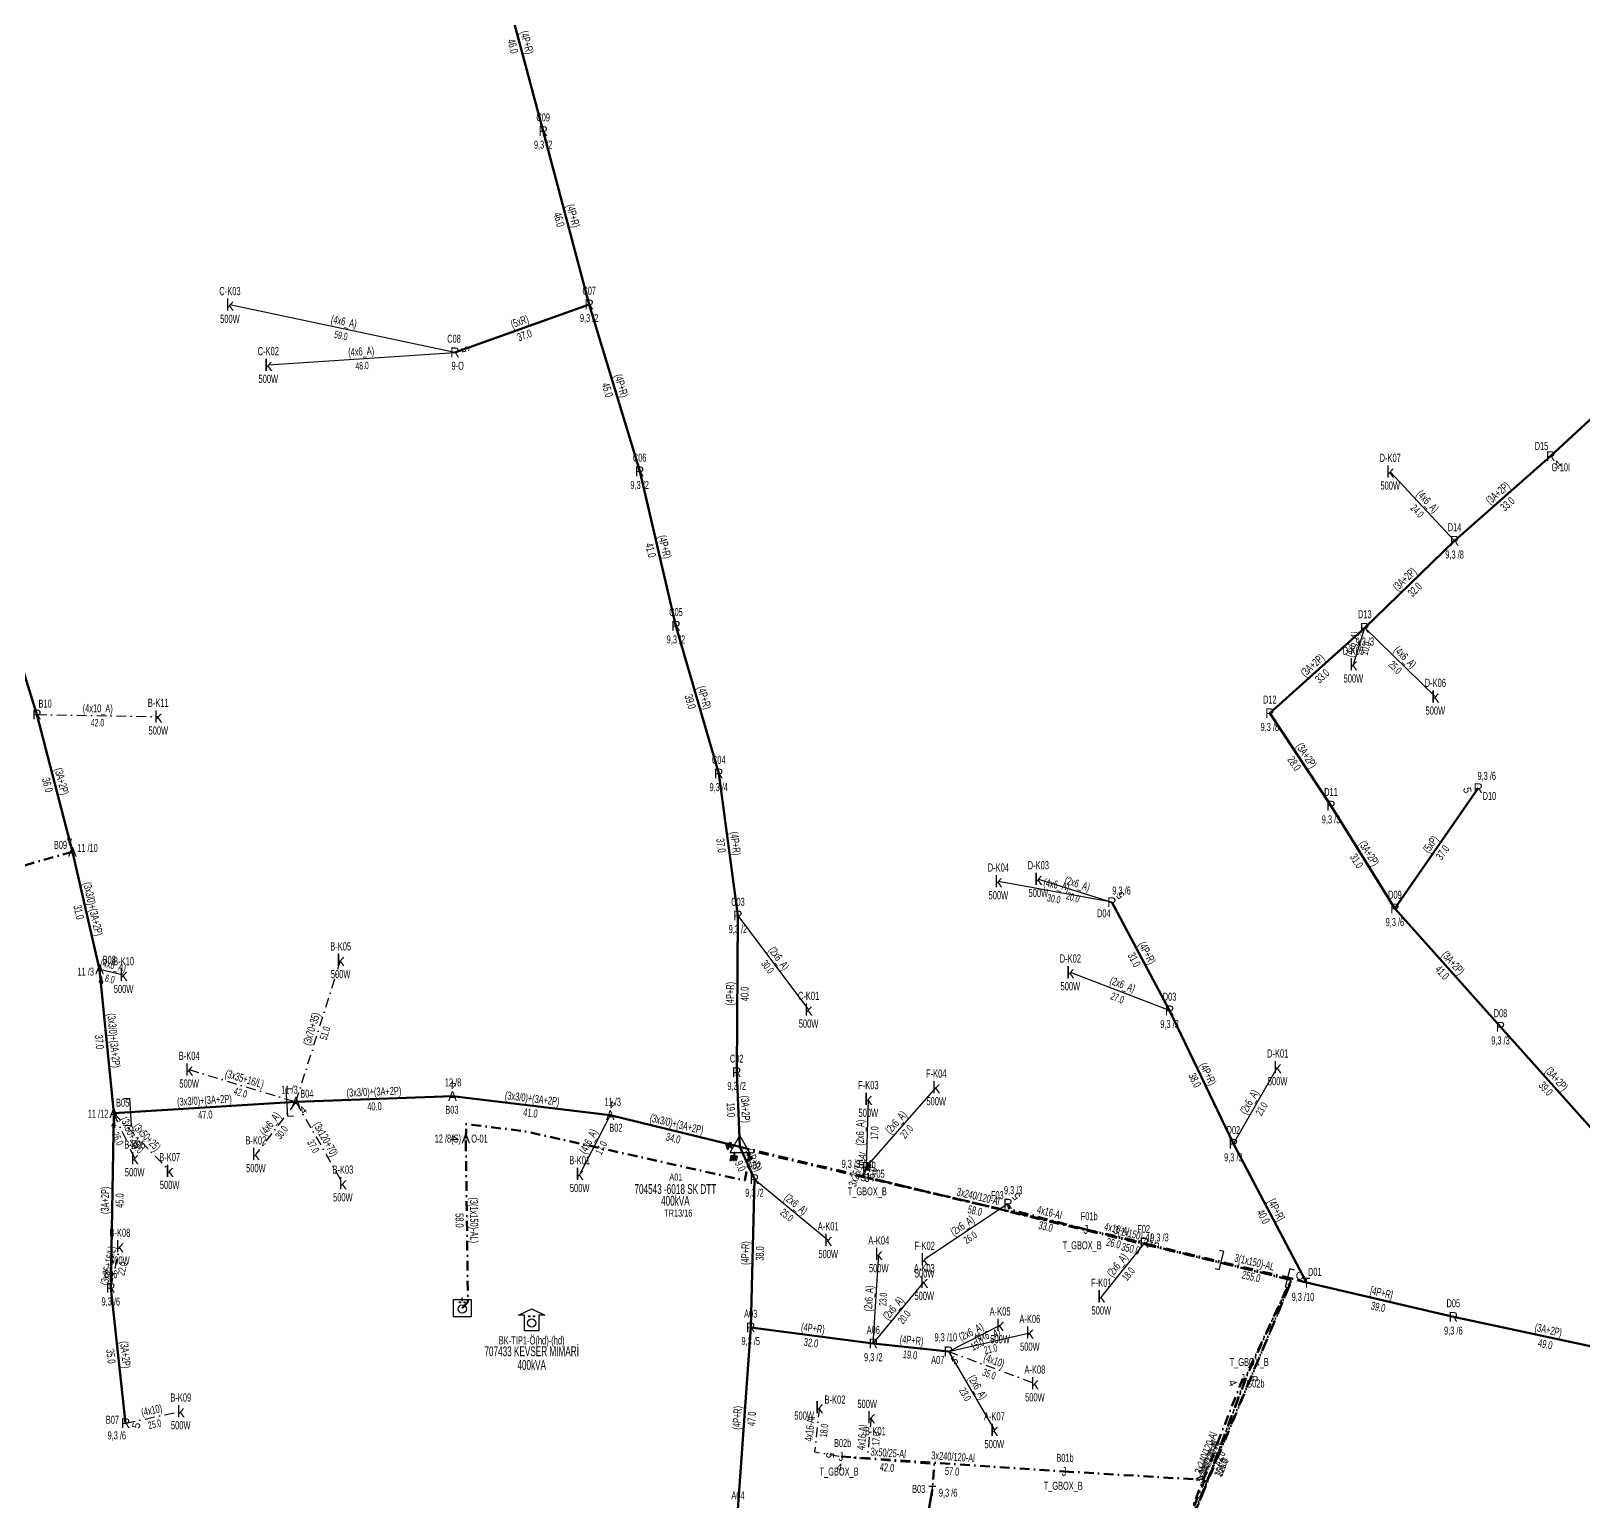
# Model space of a CAD drawing. Header units: millimetres. Extents: x 563565 to 566167, y 4094172 to 4096697.
# Drawn here: x 563800.1 to 564197.9, y 4096019 to 4096395.7 of the extents above; entities that cross this region are included whole.
import ezdxf
from ezdxf.enums import TextEntityAlignment as Align

# ---------------------------------------------------------------- set-up
doc = ezdxf.new("R2010")
doc.units = ezdxf.units.MM
doc.linetypes.add('DASHDOT', pattern=[5, 2.5, -1.25, 0, -1.25])
for name, color, linetype, lineweight in [('DIREK_AG_MEVCUT', 120, 'Continuous', 25), ('DIREK_BOX_YENI', 5, 'Continuous', 25), ('DIREK_ENH_MEVCUT', 6, 'Continuous', 25), ('DIREK_OG_MEVCUT', 16, 'Continuous', 25), ('HAT_ABONE_HAVAI_MEVCUT', 56, 'Continuous', 30), ('HAT_ABONE_YERALTI_MEVCUT', 56, 'DASHDOT', 30), ('HAT_ABONE_YERALTI_YENI', 30, 'DASHDOT', 30), ('HAT_AG_HAVAI_BYSK', 3, 'Continuous', 50), ('HAT_AG_HAVAI_MEVCUT', 126, 'Continuous', 50), ('HAT_AG_YERALTI_YENI', 3, 'DASHDOT', 50), ('HAT_BOX_YERALTI_YENI', 5, 'DASHDOT', 50), ('HAT_OG_HAVAI_MEVCUT', 48, 'Continuous', 70), ('HAT_OG_YERALTI_MEVCUT', 48, 'DASHDOT', 70), ('HAT_OG_YERALTI_YENI', 1, 'DASHDOT', 70), ('KOFRE_ABONE_MEVCUT', 6, 'Continuous', 25), ('TRAFO_MEVCUT', 5, 'Continuous', 30), ('TRAFO_TADILAT_BYSK', 5, 'Continuous', 30)]:
    doc.layers.add(name, color=color, linetype=linetype, lineweight=lineweight)
for name, color, linetype in [('DIREK_AG_TADILAT_BYSK', 3, 'Continuous'), ('NIA_AG', 5, 'Continuous'), ('NIA_OG', 6, 'Continuous')]:
    doc.layers.add(name, color=color, linetype=linetype)
doc.styles.add('Direk', font='B_CAD')
doc.styles.get("Standard").update_dxf_attribs({"font": 'Arial'})

# ---------------------------------------------------------------- blocks, each defined once
blk = doc.blocks.new('AG_NIA', base_point=(-64.4296, 129.8924))
at = {"layer": 'NIA_AG'}
for p, q in [((-64.429604, 132.292432), (-65.529604, 132.292432)), ((-64.429604, 127.492432), (-64.429604, 132.292432)), ((-64.429604, 127.492432), (-65.529604, 127.492432))]:
    blk.add_line(p, q, dxfattribs=at)
blk = doc.blocks.new('OG_NIA', base_point=(-43.6726, 128.9236))
at = {"layer": 'NIA_OG'}
for p, q in [((-43.672618, 132.403582), (-45.232618, 132.403582)), ((-43.672618, 125.443582), (-43.672618, 132.403582)), ((-43.672618, 125.443582), (-45.232618, 125.443582))]:
    blk.add_line(p, q, dxfattribs=at)
blk = doc.blocks.new('MEV_DIREK')
h = blk.add_hatch(color=32)
h.paths.add_polyline_path([(-2.14, 0.97), (-2.35, 1.09), (-3.31, -0.55), (-3.09, -0.67), (-2.67, 0.06), (-1.89, -0.39), (-1.79, -0.22), (-2.56, 0.23)])
h.paths.add_polyline_path([(-3.46, -0.17), (-3.33, -0.25), (-2.61, 0.99), (-2.74, 1.06)])
h.paths.add_polyline_path([(-3.54, 0.29), (-3.41, 0.22), (-3.05, 0.82), (-3.18, 0.9)])
h.paths.add_polyline_path([(-3.58, 0.81), (-3.66, 0.68), (-3.53, 0.61), (-3.45, 0.74)])
h.paths.add_polyline_path([(-1.51, -2.34), (-2.26, -2.33), (-2.52, -3.47), (-2.42, -3.47), (-2.21, -2.53), (-1.91, -2.54), (-2.12, -3.47), (-2.02, -3.47), (-1.81, -2.54), (-1.51, -2.54), (-1.72, -3.47), (-1.62, -3.48), (-1.41, -2.54), (-1.11, -2.54), (-1.32, -3.48), (-1.22, -3.48), (-1.01, -2.54), (-0.71, -2.55), (-0.92, -3.48), (-0.82, -3.48), (-0.56, -2.35), (-1.31, -2.34), (-1.31, -1.44), (-1.51, -1.44)])
at = {"layer": 'TRAFO_MEVCUT'}
for points in [[(2.35, -1.57), (2.12, -1.92), (2.08, -1.44), (1.94, -1.44), (2.01, -2.32), (2.25, -1.96), (2.31, -2.67), (2.1, -2.67), (2.39, -2.87), (2.4, -2.86), (2.64, -2.49), (2.45, -2.63)], [(2.35, -1.57), (2.12, -1.92), (2.08, -1.44), (1.94, -1.44), (2.01, -2.32), (2.25, -1.96), (2.31, -2.67), (2.1, -2.67), (2.39, -2.87), (1.98, -3.19), (2.2, -3.79), (2.26, -3.74), (2.08, -3.26), (2.26, -3.13), (2.44, -3.6), (2.49, -3.56), (2.32, -3.08), (2.49, -2.94), (2.67, -3.42), (2.73, -3.38), (2.55, -2.9), (2.73, -2.76), (2.91, -3.24), (2.97, -3.2), (2.79, -2.72), (2.97, -2.58), (3.15, -3.06), (3.21, -3.01), (2.98, -2.42), (2.4, -2.86), (2.64, -2.49), (2.45, -2.63)], [(2.97, -2.58), (3.15, -3.06), (3.21, -3.01), (2.98, -2.42), (2.4, -2.86), (2.64, -2.49), (2.45, -2.63), (2.35, -1.57), (2.12, -1.92), (2.08, -1.44), (1.94, -1.44), (2.01, -2.32), (2.25, -1.96), (2.31, -2.67), (2.1, -2.67), (2.39, -2.87), (1.98, -3.19), (2.2, -3.79), (2.26, -3.74), (2.08, -3.26), (2.26, -3.13), (2.44, -3.6), (2.49, -3.56), (2.32, -3.08), (2.49, -2.94), (2.67, -3.42), (2.73, -3.38), (2.55, -2.9), (2.73, -2.76), (2.91, -3.24), (2.97, -3.2), (2.79, -2.72)]]:
    blk.add_hatch(color=32, dxfattribs=at).paths.add_polyline_path(points)
at = {"layer": 'TRAFO_MEVCUT', "linetype": 'Continuous'}
for p, q in [((-2.5, -1.44), (0, 2.89)), ((2.5, -1.44), (0, 2.89)), ((-2.5, -1.44), (2.5, -1.44))]:
    blk.add_line(p, q, dxfattribs=at)
at = {"layer": 'TRAFO_MEVCUT', "color": 32, "flags": 128}
blk.add_lwpolyline([(1.94, -1.44), (2.08, -1.44), (2.12, -1.92), (2.35, -1.57), (2.45, -2.63), (2.64, -2.49), (2.4, -2.86), (2.98, -2.42), (3.21, -3.01), (3.15, -3.06), (2.97, -2.58), (2.79, -2.72), (2.97, -3.2), (2.91, -3.24), (2.73, -2.76), (2.55, -2.9), (2.73, -3.38), (2.67, -3.42), (2.49, -2.94), (2.32, -3.08), (2.49, -3.56), (2.44, -3.6), (2.26, -3.13), (2.08, -3.26), (2.26, -3.74), (2.2, -3.79), (1.98, -3.19), (2.39, -2.87), (2.1, -2.67), (2.31, -2.67), (2.25, -1.96), (2.01, -2.32), (1.94, -1.44)], dxfattribs=at)
at = {"layer": 'TRAFO_TADILAT_BYSK', "color": 32, "flags": 128}
for points in [[(-3.53, 0.61), (-3.45, 0.74), (-3.58, 0.81), (-3.66, 0.68), (-3.53, 0.61)], [(-3.41, 0.22), (-3.05, 0.82), (-3.18, 0.9), (-3.54, 0.29), (-3.41, 0.22)], [(-3.33, -0.25), (-2.61, 0.99), (-2.74, 1.06), (-3.46, -0.17), (-3.33, -0.25)], [(-1.79, -0.22), (-2.56, 0.23), (-2.14, 0.97), (-2.35, 1.09), (-3.31, -0.55), (-3.09, -0.67), (-2.67, 0.06), (-1.89, -0.39), (-1.79, -0.22)], [(-1.31, -1.44), (-1.51, -1.44), (-1.51, -2.34), (-2.26, -2.33), (-2.52, -3.47), (-2.42, -3.47), (-2.21, -2.53), (-1.91, -2.54), (-2.12, -3.47), (-2.02, -3.47), (-1.81, -2.54), (-1.51, -2.54), (-1.72, -3.47), (-1.62, -3.48), (-1.41, -2.54), (-1.11, -2.54), (-1.32, -3.48), (-1.22, -3.48), (-1.01, -2.54), (-0.71, -2.55), (-0.92, -3.48), (-0.82, -3.48), (-0.56, -2.35), (-1.31, -2.34), (-1.31, -1.44)]]:
    blk.add_lwpolyline(points, dxfattribs=at)
blk = doc.blocks.new('MEV_OZELBINA_KARE')
at = {"layer": 'TRAFO_MEVCUT', "linetype": 'Continuous'}
for p, q in [((-2.25, 2.25), (2.25, 2.25)), ((-2.25, -2.25), (-2.25, 2.25)), ((0, 1.8), (0, 2.7)), ((2.25, 2.25), (2.25, -2.25)), ((2.25, -2.25), (-2.25, -2.25))]:
    blk.add_line(p, q, dxfattribs=at)
for centre, radius in [((0, -0.215091), 1.049264), ((-0.592312, 1.488957), 0.15614), ((0.592312, 1.488957), 0.15614)]:
    blk.add_circle(centre, radius, dxfattribs=at)
blk = doc.blocks.new('MEV_MBK_OZEL')
at = {"layer": 'TRAFO_MEVCUT', "linetype": 'Continuous'}
for p, q in [((-3.4, 2), (0, 3.6)), ((-1.8, 2), (-3.4, 2)), ((-1.8, -2), (-1.8, 2)), ((0, 3.6), (3.4, 2)), ((1.8, 2), (1.8, -2)), ((3.4, 2), (1.8, 2)), ((1.8, -2), (-1.8, -2))]:
    blk.add_line(p, q, dxfattribs=at)
for centre, radius in [((0, 0), 1.049264), ((-0.592312, 1.704048), 0.15614), ((0.592312, 1.704048), 0.15614)]:
    blk.add_circle(centre, radius, dxfattribs=at)

msp = doc.modelspace()

# ---------------------------------------------------------------- linework, layer by layer
at = {"layer": 'HAT_ABONE_HAVAI_MEVCUT'}
for p, q in [((563908.63, 4096313.44), (563851, 4096325.58)), ((563860.83, 4096310.2), (563908.63, 4096313.44)), ((564148.23, 4096282.87), (564164.72, 4096265.16)), ((564138.8, 4096233.47), (564141.72, 4096242.87)), ((564159.79, 4096225.24), (564141.72, 4096242.87)), ((564076.93, 4096172.6), (564047.85, 4096177.95)), ((564058.09, 4096178.53), (564076.93, 4096172.6)), ((563981.13, 4096169.22), (563999.23, 4096145.08)), ((563823.75, 4096153.93), (563817.6, 4096155.41)), ((564091.7, 4096144.91), (564066.29, 4096154.64)), ((564108.05, 4096110.76), (564119.39, 4096130.32)), ((564014.07, 4096104.85), (564031.93, 4096125.18)), ((564014.07, 4096104.85), (564014.54, 4096122.21)), ((563948.42, 4096118.04), (563940.59, 4096102.96)), ((563985.35, 4096101.68), (564004.26, 4096086.05)), ((564050.3, 4096095.39), (564028.96, 4096081.07)), ((564085.27, 4096085.41), (564074.23, 4096071.6)), ((564015.81, 4096059.58), (564017.21, 4096082.43)), ((564015.81, 4096059.58), (564028.87, 4096075.34)), ((564035.05, 4096057.57), (564048.29, 4096064.25)), ((564035.05, 4096057.57), (564055.91, 4096062.33)), ((564035.05, 4096057.57), (564046.82, 4096037.38))]:
    msp.add_line(p, q, dxfattribs=at)
at = {"layer": 'HAT_ABONE_YERALTI_MEVCUT', "flags": 128}
for points in [[(563801.56, 4096220.66), (563832.65, 4096220.13)], [(563867.91, 4096121.45), (563879.36, 4096157.74)], [(563840.55, 4096129.72), (563867.91, 4096121.45)], [(563867.91, 4096121.45), (563857.64, 4096108.06)], [(563867.91, 4096121.45), (563879.92, 4096100.57)], [(563826.6, 4096107), (563821.23, 4096118.6)], [(563821.23, 4096118.6), (563835.56, 4096103.76)], [(563820.48, 4096073.84), (563822.8, 4096084.41)], [(564035.05, 4096057.57), (564057.2, 4096049.36)], [(563824.27, 4096039.17), (563838.4, 4096042.2)]]:
    msp.add_lwpolyline(points, dxfattribs=at)
at = {"layer": 'HAT_ABONE_YERALTI_YENI', "flags": 128}
for points in [[(564001.99, 4096043.17), (564000.778198, 4096031.813609), (564007.536012, 4096030.628946)], [(564015.28, 4096040.64), (564014.244541, 4096030.073938), (564007.536012, 4096030.628946)]]:
    msp.add_lwpolyline(points, dxfattribs=at)
at = {"layer": 'HAT_AG_HAVAI_BYSK'}
for p, q in [((564126.77, 4096075.17), (564108.05, 4096110.76)), ((564126.77, 4096075.17), (564164.4, 4096066.39)), ((564023.58, 4095981.03), (564030.911, 4096021.897))]:
    msp.add_line(p, q, dxfattribs=at)
at = {"layer": 'HAT_AG_HAVAI_MEVCUT'}
for p, q in [((563931.24, 4096370.12), (563919.33, 4096414.55)), ((563943.03, 4096325.73), (563931.24, 4096370.12)), ((563908.63, 4096313.44), (563943.03, 4096325.73)), ((563955.96, 4096282.97), (563943.03, 4096325.73)), ((564218.27, 4096313.62), (564189.33, 4096286.87)), ((564189.33, 4096286.87), (564164.72, 4096265.16)), ((563965.26, 4096243.42), (563955.96, 4096282.97)), ((564141.72, 4096242.87), (564164.72, 4096265.16)), ((563801.56, 4096220.66), (563790.19, 4096257.08)), ((563976.22, 4096205.58), (563965.26, 4096243.42)), ((564117.39, 4096221), (564141.72, 4096242.87)), ((563801.56, 4096220.66), (563810.63, 4096185.55)), ((564133.06, 4096197.34), (564117.39, 4096221)), ((563981.13, 4096169.22), (563976.22, 4096205.58)), ((564149.43, 4096171.01), (564170.77, 4096201.81)), ((564149.43, 4096171.01), (564133.06, 4096197.34)), ((564076.93, 4096172.6), (564091.7, 4096144.91)), ((563980.81, 4096129.06), (563981.13, 4096169.22)), ((564176.48, 4096140.69), (564149.43, 4096171.01)), ((564091.7, 4096144.91), (564108.05, 4096110.76)), ((564202.49, 4096111.59), (564176.48, 4096140.69)), ((563980.81, 4096129.06), (563981.61, 4096109.95)), ((563820.48, 4096073.84), (563821.23, 4096118.6)), ((563985.35, 4096101.68), (563981.61, 4096109.95)), ((563984.41, 4096063.71), (563985.35, 4096101.68)), ((563824.27, 4096039.17), (563820.48, 4096073.84)), ((564164.4, 4096066.39), (564212.33, 4096056.12)), ((563981.14, 4096017.16), (563984.41, 4096063.71)), ((563984.41, 4096063.71), (564015.81, 4096059.58)), ((564015.81, 4096059.58), (564035.05, 4096057.57))]:
    msp.add_line(p, q, dxfattribs=at)
at = {"layer": 'HAT_AG_YERALTI_YENI', "flags": 128}
msp.add_lwpolyline([(564126.77, 4096075.17), (564123.162852, 4096076.150026), (564083.539064, 4095981.241089), (564076.837, 4095983.007)], dxfattribs=at)
at = {"layer": 'HAT_BOX_YERALTI_YENI', "flags": 128}
for points in [[(564014.07, 4096104.85), (564013.152781, 4096102.271474), (564014.270985, 4096102.063968)], [(564070.285691, 4096088.795879), (564014.270985, 4096102.063968)], [(564070.285691, 4096088.795879), (564050.648627, 4096093.934135), (564050.3, 4096095.39)], [(564070.285691, 4096088.795879), (564085.27, 4096085.41)], [(564070.285691, 4096088.795879), (564122.992824, 4096075.814027), (564083.187348, 4095981.165233), (564078.280583, 4095982.503442), (564076.837, 4095983.007)], [(564110.448521, 4096050.613981), (564095.03, 4096011.186)], [(564007.536012, 4096030.628946), (564064.70354, 4096026.817778)], [(564007.536012, 4096030.628946), (564031.444585, 4096028.784564), (564030.911, 4096021.897)], [(564064.70354, 4096026.817778), (564100.733073, 4096024.649793), (564083.339766, 4095981.332699), (564078.207473, 4095982.681758), (564076.837, 4095983.007)]]:
    msp.add_lwpolyline(points, dxfattribs=at)
at = {"layer": 'HAT_OG_HAVAI_MEVCUT'}
for p, q in [((563817.6, 4096155.41), (563810.63, 4096185.55)), ((563821.23, 4096118.6), (563817.6, 4096155.41)), ((563867.91, 4096121.45), (563821.23, 4096118.6)), ((563908.01, 4096122.96), (563867.91, 4096121.45)), ((563948.42, 4096118.04), (563908.01, 4096122.96)), ((563981.61, 4096109.95), (563948.42, 4096118.04))]:
    msp.add_line(p, q, dxfattribs=at)
at = {"layer": 'HAT_OG_YERALTI_MEVCUT', "flags": 128}
for points in [[(563810.63, 4096185.55), (563767.69, 4096173.23), (563767.47, 4096173.23), (563767.45, 4096173.49)], [(563910.511, 4096068.643), (563911.963994, 4096070.199734), (563911.43, 4096112.07)]]:
    msp.add_lwpolyline(points, dxfattribs=at)
at = {"layer": 'HAT_OG_YERALTI_YENI', "flags": 128}
for points in [[(563911.43, 4096112.07), (563911.525347, 4096115.792674), (563926.583814, 4096113.927023), (563982.939676, 4096101.335281), (563984.272284, 4096108.997775), (564041.641271, 4096095.523312), (564122.730335, 4096075.902644), (564111.761814, 4096051.873743), (564100.282313, 4096021.549874), (564083.736005, 4095981.437918), (564078.713099, 4095982.565509), (564076.837, 4095983.007)], [(563981.61, 4096109.95), (564103.082416, 4096080.940726), (564123.013564, 4096076.211301), (564112.090845, 4096053.127204), (564099.812542, 4096020.158984), (564087.878682, 4095991.237751), (564083.824889, 4095981.891507), (564080.559334, 4095982.116718), (564076.837, 4095983.007)]]:
    msp.add_lwpolyline(points, dxfattribs=at)

# ---------------------------------------------------------------- block references
at = {"layer": 'NIA_AG'}
for p, rotation in [((564104.998986, 4096080.822087), 346.297104), ((564121.934051, 4096076.440273), 165.282423)]:
    msp.add_blockref('AG_NIA', p, dxfattribs=dict(at, rotation=rotation))
at = {"layer": 'NIA_OG'}
for p, rotation in [((563865.491737, 4096121.302355), 183.493799), ((563825.566081, 4096118.864735), 3.493799)]:
    msp.add_blockref('OG_NIA', p, dxfattribs=dict(at, rotation=rotation))
at = {"layer": 'TRAFO_MEVCUT', "linetype": 'ByBlock'}
msp.add_blockref('MEV_DIREK', (563981.61, 4096109.95), dxfattribs=at)
at = {"layer": 'TRAFO_MEVCUT'}
for name, p in [('MEV_OZELBINA_KARE', (563910.511, 4096068.643)), ('MEV_MBK_OZEL', (563928.295199, 4096064.839021))]:
    msp.add_blockref(name, p, dxfattribs=at)

# ---------------------------------------------------------------- texts
at = {"layer": 'DIREK_AG_MEVCUT', "linetype": 'ByBlock', "width": 0.53}
for s, p in [('C09', (563931.24, 4096373.62)), ('9,3 /2', (563931.24, 4096366.62)), ('C07', (563943.03, 4096329.23)), ('9,3 /2', (563943.03, 4096322.23)), ('C08', (563908.393029, 4096316.931969)), ('9-O', (563909.345291, 4096310.006799)), ('C06', (563955.96, 4096286.47)), ('D15', (564186.984288, 4096289.467621)), ('G-10I', (564191.925425, 4096283.995848)), ('9,3 /2', (563955.96, 4096279.47)), ('D14', (564164.72, 4096268.66)), ('9,3 /8', (564164.72, 4096261.66)), ('C05', (563965.26, 4096246.92)), ('D13', (564141.72, 4096246.37)), ('9,3 /2', (563965.26, 4096239.92)), ('9,3 /3', (564141.72, 4096239.37)), ('B10', (563803.65753, 4096223.461851)), ('D12', (564117.39, 4096224.5)), ('9,3 /8', (564117.39, 4096217.5)), ('C04', (563976.22, 4096209.08)), ('9,3 /4', (563976.22, 4096202.08)), ('9,3 /6', (564172.957593, 4096204.96735)), ('D11', (564133.06, 4096200.84)), ('D10', (564173.646933, 4096199.816697)), ('9,3 /3', (564133.06, 4096193.84)), ('9,3 /6', (564079.409985, 4096175.587369)), ('D09', (564149.43, 4096174.51)), ('C03', (563981.13, 4096172.72)), ('D04', (564074.864144, 4096169.774714)), ('9,3 /6', (564149.43, 4096167.51)), ('9,3 /2', (563981.13, 4096165.72)), ('D03', (564091.7, 4096148.41)), ('D08', (564176.48, 4096144.19)), ('9,3 /3', (564091.7, 4096141.41)), ('9,3 /3', (564176.48, 4096137.19)), ('C02', (563980.81, 4096132.56)), ('9,3 /2', (563980.81, 4096125.56)), ('D02', (564108.05, 4096114.26)), ('9,3 /3', (564108.05, 4096107.26)), ('A02', (563985.35, 4096105.18)), ('9,3 /3', (564010.050143, 4096105.599828)), ('F05', (564017.08755, 4096103.076757)), ('9,3 /3', (564051.652709, 4096098.853255)), ('9,3 /2', (563985.35, 4096098.18)), ('F03', (564047.569867, 4096097.580062)), ('F02', (564085.069105, 4096088.90423)), ('9,3 /3', (564089.106815, 4096086.754672)), ('B06', (563820.48, 4096077.34)), ('9,3 /6', (563820.48, 4096070.34)), ('A03', (563984.41, 4096067.21)), ('D05', (564164.4, 4096069.89)), ('A06', (564015.81, 4096063.08)), ('9,3 /6', (564164.4, 4096062.89)), ('9,3 /5', (563984.41, 4096060.21)), ('9,3 /10', (564034.384681, 4096061.193552)), ('9,3 /2', (564015.81, 4096056.08)), ('A07', (564032.318832, 4096055.381228)), ('B07', (563820.886045, 4096040.063782)), ('9,3 /6', (563822.015945, 4096036.048028)), ('A04', (563981.14, 4096020.66))]:
    msp.add_text(s, height=2.05, dxfattribs=at).set_placement(p, align=Align.MIDDLE_CENTER)
at = {"layer": 'DIREK_AG_MEVCUT', "linetype": 'ByBlock', "style": 'Direk'}
for p in [(563931.24, 4096370.12), (563943.03, 4096325.73), (563908.63, 4096313.44), (564189.33, 4096286.87), (563955.96, 4096282.97), (564164.72, 4096265.16), (563965.26, 4096243.42), (564141.72, 4096242.87), (563801.56, 4096220.66), (564117.39, 4096221), (563976.22, 4096205.58), (564170.77, 4096201.81), (564133.06, 4096197.34), (564076.93, 4096172.6), (564149.43, 4096171.01), (563981.13, 4096169.22), (564091.7, 4096144.91), (564176.48, 4096140.69), (563980.81, 4096129.06), (564108.05, 4096110.76), (564014.07, 4096104.85), (563985.35, 4096101.68), (564050.3, 4096095.39), (564085.27, 4096085.41), (563820.48, 4096073.84), (563984.41, 4096063.71), (564164.4, 4096066.39), (564015.81, 4096059.58), (564035.05, 4096057.57), (563824.27, 4096039.17)]:
    msp.add_text('R', height=2.5, dxfattribs=at).set_placement(p, align=Align.MIDDLE_CENTER)
at = {"layer": 'DIREK_AG_MEVCUT', "color": 32, "style": 'Direk'}
for s, rotation, p in [('5', 465.714546, (563911.325344, 4096314.198366)), ('4', 401.750133, (564191.194474, 4096284.781044)), ('5', 280.283572, (564168.014978, 4096201.310144)), ('5', 489.188858, (564079.100189, 4096174.36926)), ('5', 344.926388, (564013.341833, 4096102.146341)), ('5', 491.065798, (564052.411076, 4096097.229391)), ('5', 440.337124, (564088.030275, 4096084.940018)), ('5', 394.474713, (564036.634919, 4096055.261747)), ('5', 438.136949, (563827.010197, 4096038.594395))]:
    msp.add_text(s, height=2, rotation=rotation, dxfattribs=at).set_placement(p, align=Align.MIDDLE_CENTER)
at = {"layer": 'DIREK_AG_TADILAT_BYSK', "color": 4, "linetype": 'ByBlock', "style": 'Direk'}
msp.add_text('C', height=2, dxfattribs=at).set_placement((564125.002233, 4096076.937767), align=Align.MIDDLE_CENTER)
at = {"layer": 'DIREK_AG_TADILAT_BYSK', "linetype": 'ByBlock', "style": 'Direk'}
for p in [(564126.77, 4096075.17), (564030.911, 4096021.897)]:
    msp.add_text('T', height=2.5, dxfattribs=at).set_placement(p, align=Align.MIDDLE_CENTER)
at = {"layer": 'DIREK_AG_TADILAT_BYSK', "linetype": 'ByBlock', "width": 0.53}
for s, p in [('D01', (564128.910093, 4096077.939477)), ('9,3 /10', (564125.868635, 4096071.534708)), ('B03', (564027.439369, 4096022.341721)), ('9,3 /6', (564034.971975, 4096021.376783))]:
    msp.add_text(s, height=2.05, dxfattribs=at).set_placement(p, align=Align.MIDDLE_CENTER)
at = {"layer": 'DIREK_BOX_YENI', "width": 0.53}
for s, p in [('F04b', (564014.270985, 4096105.563968)), ('T_GBOX_B', (564014.270985, 4096098.563968)), ('F01b', (564071.11451, 4096092.196329)), ('T_GBOX_B', (564069.304859, 4096084.735801)), ('T_GBOX_B', (564112.105545, 4096054.851296)), ('G02b', (564113.708146, 4096049.339287)), ('B02b', (564007.955192, 4096034.103754)), ('B01b', (564064.925061, 4096030.310761)), ('T_GBOX_B', (564007.042091, 4096026.792544)), ('T_GBOX_B', (564064.470472, 4096023.142725))]:
    msp.add_text(s, height=2.05, dxfattribs=at).set_placement(p, align=Align.MIDDLE_CENTER)
at = {"layer": 'DIREK_BOX_YENI', "color": 32, "style": 'Direk'}
for s, rotation, p in [('5', 174.743583, (564014.527502, 4096104.852193)), ('4', 533.337034, (564014.595865, 4096104.845056)), ('4', 293.641755, (564107.883523, 4096049.491134)), ('5', 91.141756, (564113.247965, 4096050.669774)), ('5', 263.967176, (564004.751519, 4096030.923221)), ('4', 351.360347, (564007.115397, 4096027.860719))]:
    msp.add_text(s, height=2, rotation=rotation, dxfattribs=at).set_placement(p, align=Align.MIDDLE_CENTER)
at = {"layer": 'DIREK_BOX_YENI', "style": 'Direk', "width": 0.8}
for p in [(564014.270985, 4096102.063968), (564070.285691, 4096088.795879), (564110.448521, 4096050.613981), (564007.536012, 4096030.628946), (564064.70354, 4096026.817778)]:
    msp.add_text('J', height=2.25, dxfattribs=at).set_placement(p, align=Align.MIDDLE_CENTER)
at = {"layer": 'DIREK_ENH_MEVCUT', "linetype": 'ByBlock', "width": 0.53}
for s, p in [('12 /8(S)', (563906.820619, 4096112.080299)), ('O-01', (563914.929991, 4096112.06218))]:
    msp.add_text(s, height=2.05, dxfattribs=at).set_placement(p, align=Align.MIDDLE_CENTER)
at = {"layer": 'DIREK_ENH_MEVCUT', "color": 32, "style": 'Direk'}
msp.add_text('4', height=2, rotation=269.202409, dxfattribs=at).set_placement((563908.630271, 4096112.108976), align=Align.MIDDLE_CENTER)
at = {"layer": 'DIREK_ENH_MEVCUT', "linetype": 'ByBlock', "style": 'Direk'}
msp.add_text('A', height=2.5, dxfattribs=at).set_placement((563911.43, 4096112.07), align=Align.MIDDLE_CENTER)
at = {"layer": 'DIREK_OG_MEVCUT', "linetype": 'ByBlock', "width": 0.53}
for s, p in [('B09', (563807.591404, 4096187.286932)), ('11 /10', (563814.511646, 4096186.500034)), ('11 /3', (563814.058005, 4096154.828294)), ('B08', (563820.085863, 4096157.873835)), ('12 /8', (563908.156273, 4096126.460775)), ('11 /3', (563866.25598, 4096124.582455)), ('B04', (563870.693319, 4096123.57206)), ('11 /12', (563817.226535, 4096118.436684)), ('B05', (563823.500145, 4096121.263914)), ('B03', (563907.863887, 4096119.463051)), ('11 /3', (563949.049929, 4096121.499353)), ('B02', (563949.86758, 4096114.853386))]:
    msp.add_text(s, height=2.05, dxfattribs=at).set_placement(p, align=Align.MIDDLE_CENTER)
at = {"layer": 'DIREK_OG_MEVCUT', "color": 32, "style": 'Direk'}
for rotation, p in [(194.118704, (563809.946991, 4096188.265419)), (367.479239, (563817.964467, 4096152.633822)), (535.332843, (563908.237828, 4096125.750716)), (401.209648, (563869.754685, 4096119.343549)), (527.990612, (563949.002601, 4096120.778718)), (360.688028, (563821.263623, 4096115.800202))]:
    msp.add_text('4', height=2, rotation=rotation, dxfattribs=at).set_placement(p, align=Align.MIDDLE_CENTER)
at = {"layer": 'DIREK_OG_MEVCUT', "linetype": 'ByBlock', "style": 'Direk'}
for p in [(563810.63, 4096185.55), (563817.6, 4096155.41), (563908.01, 4096122.96), (563821.23, 4096118.6), (563867.91, 4096121.45), (563948.42, 4096118.04)]:
    msp.add_text('A', height=2.5, dxfattribs=at).set_placement(p, align=Align.MIDDLE_CENTER)
at = {"layer": 'HAT_ABONE_HAVAI_MEVCUT', "lineweight": 30, "width": 0.53}
for s, rotation, p in [('(4x6_A)', 348.104327, (563879.990211, 4096320.341746, 281925.5)), ('(4x6_A)', 3.877716, (563884.672517, 4096312.668054, 281954.315)), ('(4x6_A)', 312.956982, (564157.097086, 4096274.594232, 282082.36)), ('(4x6_A)', 72.743204, (564139.448263, 4096238.422157, 282070.86)), ('(4x6_A)', 315.706131, (564151.348588, 4096234.663402, 282070.86)), ('(2x6_A)', 342.5283, (564067.765199, 4096176.375786, 282038.465)), ('(4x6_A)', 349.575564, (564062.543798, 4096176.11097, 282023.925)), ('(2x6_A)', 306.862302, (563990.860068, 4096157.65991, 281999.615)), ('(4x6_A)', 346.469036, (563820.873875, 4096155.496407, 281908.8)), ('(2x6_A)', 339.047152, (564079.29896, 4096150.568794, 282033.145)), ('(2x6_A)', 59.896789, (564112.984645, 4096120.966325, 282059.695)), ('(2x6_A)', 88.449168, (564013.455311, 4096113.553004, 282007.27)), ('(2x6_A)', 48.700543, (564022.36142, 4096115.575995, 282015.965)), ('(4x6_A)', 422.560272, (563943.750628, 4096110.891693, 281970.295)), ('(2x6_A)', 320.424675, (563995.346528, 4096094.52017, 282002.13)), ('(2x6_A)', 393.863203, (564039.15637, 4096088.935815, 282014.48)), ('(2x6_A)', 411.360436, (564079.086074, 4096079.035756, 282037.115)), ('(2x6_A)', 86.493919, (564015.661591, 4096071.056981, 282008.605)), ('(2x6_A)', 50.35213, (564021.685517, 4096068.002357, 282014.435)), ('(2x6_A)', 26.772393, (564041.28712, 4096061.668883, 282024.145)), ('(4x6_A)', 12.854117, (564045.290901, 4096060.778699, 282027.955)), ('(2x6_A)', 300.240555, (564041.669331, 4096047.903087, 282023.41))]:
    msp.add_text(s, height=2.05, rotation=rotation, dxfattribs=at).set_placement(p, align=Align.CENTER)
for s, rotation, p in [('59.0', 348.104327, (563879.639789, 4096318.678254, 281925.5)), ('48.0', 3.877716, (563884.787483, 4096310.971946, 281954.315)), ('24.0', 312.956982, (564155.852914, 4096273.435768, 282082.36)), ('10.0', 72.743204, (564141.071737, 4096237.917843, 282070.86)), ('25.0', 315.706131, (564150.161412, 4096233.446598, 282070.86)), ('30.0', 349.575564, (564062.236202, 4096174.43903, 282023.925)), ('20.0', 342.5283, (564067.254801, 4096174.754214, 282038.465)), ('30.0', 306.862302, (563989.499932, 4096156.64009, 281999.615)), ('6.0', 346.469036, (563820.476125, 4096153.843593, 281908.8)), ('27.0', 339.047152, (564078.69104, 4096148.981206, 282033.145)), ('23.0', 59.896789, (564114.455355, 4096120.113675, 282059.695)), ('17.0', 88.449168, (564015.154689, 4096113.506996, 282007.27)), ('27.0', 48.700543, (564023.63858, 4096114.454005, 282015.965)), ('17.0', 422.560272, (563945.259372, 4096110.108307, 281970.295)), ('25.0', 320.424675, (563994.263472, 4096093.20983, 282002.13)), ('26.0', 393.863203, (564040.10363, 4096087.524185, 282014.48)), ('18.0', 411.360436, (564080.413926, 4096077.974244, 282037.115)), ('23.0', 86.493919, (564017.358409, 4096070.953019, 282008.605)), ('20.0', 50.35213, (564022.994483, 4096066.917643, 282014.435)), ('15.0', 26.772393, (564042.05288, 4096060.151117, 282024.145)), ('21.0', 12.854117, (564045.669099, 4096059.121301, 282027.955)), ('23.0', 300.240555, (564040.200669, 4096047.046913, 282023.41))]:
    msp.add_text(s, height=1.9, rotation=rotation, dxfattribs=at).set_placement(p, align=Align.TOP_CENTER)
at = {"layer": 'HAT_ABONE_YERALTI_MEVCUT', "lineweight": 30, "width": 0.53}
for s, rotation, p in [('(4x10_A)', 359.023357, (563817.119488, 4096221.244877)), ('(3x70+35)', 72.488789, (563872.824391, 4096139.850759)), ('(3x35+16/L)', 343.181714, (563854.475937, 4096126.398643)), ('(3x50+25)', 294.840883, (563824.686356, 4096113.157085)), ('(3x50+25)', 313.998359, (563829.006456, 4096111.770442)), ('(4x6_A)', 412.512144, (563862.10054, 4096115.272304)), ('(3x120+70)', 299.90715, (563874.651809, 4096111.433807)), ('(3x35+16/L)', 77.620504, (563820.809763, 4096079.307228)), ('(4x10)', 339.662542, (564046.420416, 4096054.262013)), ('(4x10)', 12.103064, (563831.15678, 4096041.516106))]:
    msp.add_text(s, height=2.05, rotation=rotation, dxfattribs=at).set_placement(p, align=Align.CENTER)
for s, rotation, p in [('42.0', 359.023357, (563817.090512, 4096219.545123)), ('51.0', 72.488789, (563874.445609, 4096139.339241)), ('42.0', 343.181714, (563853.984063, 4096124.771357)), ('26.0', 294.840883, (563823.143644, 4096112.442915)), ('30.0', 412.512144, (563863.44946, 4096114.237696)), ('37.0', 299.90715, (563873.178191, 4096110.586193)), ('34.0', 313.998359, (563827.783544, 4096110.589558)), ('22.0', 77.620504, (563822.470237, 4096078.942772)), ('35.0', 339.662542, (564045.829584, 4096052.667987)), ('25.0', 12.103064, (563831.51322, 4096039.853894))]:
    msp.add_text(s, height=1.9, rotation=rotation, dxfattribs=at).set_placement(p, align=Align.TOP_CENTER)
at = {"layer": 'HAT_ABONE_YERALTI_YENI', "lineweight": 30, "width": 0.53}
for rotation, p in [(443.909208, (564000.538897, 4096037.581993)), (444.402968, (564013.916323, 4096035.439871))]:
    msp.add_text('4x16-Al', height=2.05, rotation=rotation, dxfattribs=at).set_placement(p, align=Align.CENTER)
for s, rotation, p in [('18.0', 443.909208, (564002.229301, 4096037.401616)), ('17.0', 444.402968, (564015.608218, 4096035.274067))]:
    msp.add_text(s, height=1.9, rotation=rotation, dxfattribs=at).set_placement(p, align=Align.TOP_CENTER)
at = {"layer": 'HAT_AG_HAVAI_BYSK', "lineweight": 30, "width": 0.53}
for rotation, p in [(297.743941, (564118.162281, 4096093.360693, 282063.385)), (346.866459, (564145.778138, 4096071.607767, 282082.2))]:
    msp.add_text('[4P+R]', height=2.05, rotation=rotation, dxfattribs=at).set_placement(p, align=Align.CENTER)
for s, rotation, p in [('40.0', 297.743941, (564116.657719, 4096092.569307, 282063.385)), ('39.0', 346.866459, (564145.391862, 4096069.952233, 282082.2))]:
    msp.add_text(s, height=2.05, rotation=rotation, dxfattribs=at).set_placement(p, align=Align.TOP_CENTER)
at = {"layer": 'HAT_AG_HAVAI_MEVCUT', "lineweight": 30, "width": 0.53}
for s, rotation, p in [('(4P+R)', 285.006037, (563926.106014, 4096392.555083, 281959.665)), ('(4P+R)', 284.874363, (563937.956517, 4096348.143195, 281965.62)), ('(5xR)', 19.660155, (563925.544026, 4096320.385449, 281971.515)), ('(4P+R)', 286.824551, (563950.308616, 4096304.596026, 281971.515)), ('(3A+2P)', 401.417505, (564176.46269, 4096276.652423, 282082.36)), ('(4P+R)', 283.232445, (563961.437432, 4096263.389567, 281977.98)), ('(3A+2P)', 44.101862, (564152.628454, 4096254.625388, 282082.36)), ('(3A+2P)', 41.952064, (564128.986768, 4096232.567149, 282070.86)), ('(4P+R)', 286.153162, (563971.556443, 4096224.736475, 281982.63)), ('(3A+2P)', 303.516478, (564125.933668, 4096209.63935, 282058.695)), ('(3A+2P)', 284.484606, (563806.917983, 4096203.317602)), ('(4P+R)', 277.690614, (563979.517354, 4096187.51375, 281988.11)), ('(3A+2P)', 301.87022, (564141.966859, 4096184.623797, 282066.53)), ('(5xP)', 55.283571, (564159.401316, 4096186.894088, 282085.385)), ('(4P+R)', 298.075709, (564085.064978, 4096159.155042, 282045.85)), ('(3A+2P)', 311.73776, (564163.58927, 4096156.415864, 282074.715)), ('(4P+R)', 89.54347, (563980.120027, 4096149.146773, 281990.565)), ('(4P+R)', 295.583707, (564100.641662, 4096128.202055, 282054.025)), ('(3A+2P)', 311.790804, (564190.118746, 4096126.706451, 282088.24)), ('(3A+2P)', 272.397168, (563982.059256, 4096119.540552, 281990.405)), ('(4P+R)', 294.334243, (563984.254484, 4096106.16525, 281990.805)), ('(3A+2P)', 89.04004, (563820.005119, 4096096.234241, 281910.615)), ('(4P+R)', 88.581853, (563984.03026, 4096082.716036, 281992.675)), ('(4P+R)', 352.506974, (564000.220845, 4096062.487742, 282007.905)), ('(3A+2P)', 347.906059, (564188.543088, 4096062.086135, 282106.165)), ('(4P+R)', 354.035953, (564025.518319, 4096059.420399, 282017.525)), ('(3A+2P)', 276.238597, (563823.219966, 4096056.597369, 281910.24)), ('(4P+R)', 85.981742, (563981.927089, 4096040.494563, 281992.205))]:
    msp.add_text(s, height=2.05, rotation=rotation, dxfattribs=at).set_placement(p, align=Align.CENTER)
for s, rotation, p in [('46.0', 285.006037, (563924.463986, 4096392.114917, 281959.665)), ('46.0', 284.874363, (563936.313483, 4096347.706805, 281965.62)), ('37.0', 19.660155, (563926.115974, 4096318.784551, 281971.515)), ('45.0', 286.824551, (563948.681384, 4096304.103974, 281971.515)), ('33.0', 401.417505, (564177.58731, 4096275.377577, 282082.36)), ('41.0', 283.232445, (563959.782568, 4096263.000433, 281977.98)), ('32.0', 44.101862, (564153.811546, 4096253.404612, 282082.36)), ('33.0', 41.952064, (564130.123232, 4096231.302851, 282070.86)), ('39.0', 286.153162, (563969.923557, 4096224.263525, 281982.63)), ('28.0', 303.516478, (564124.516332, 4096208.70065, 282058.695)), ('36.0', 284.484606, (563805.272017, 4096202.892398)), ('37.0', 277.690614, (563977.832646, 4096187.28625, 281988.11)), ('31.0', 301.87022, (564140.523141, 4096183.726203, 282066.53)), ('37.0', 55.283571, (564160.798684, 4096185.925912, 282085.385)), ('31.0', 298.075709, (564083.565022, 4096158.354958, 282045.85)), ('41.0', 311.73776, (564162.32073, 4096155.284136, 282074.715)), ('40.0', 89.54347, (563981.819973, 4096149.133227, 281990.565)), ('38.0', 295.583707, (564099.108338, 4096127.467945, 282054.025)), ('39.0', 311.790804, (564188.851254, 4096125.573549, 282088.24)), ('19.0', 272.397168, (563980.360744, 4096119.469448, 281990.405)), ('9.0', 294.334243, (563982.705516, 4096105.46475, 281990.805)), ('45.0', 89.04004, (563821.704881, 4096096.205759, 281910.615)), ('38.0', 88.581853, (563985.72974, 4096082.673964, 281992.675)), ('32.0', 352.506974, (563999.999155, 4096060.802258, 282007.905)), ('49.0', 347.906059, (564188.186912, 4096060.423865, 282106.165)), ('35.0', 276.238597, (563821.530034, 4096056.412631, 281910.24)), ('19.0', 354.035953, (564025.341681, 4096057.729601, 282017.525)), ('47.0', 85.981742, (563983.622911, 4096040.375437, 281992.205))]:
    msp.add_text(s, height=2.05, rotation=rotation, dxfattribs=at).set_placement(p, align=Align.TOP_CENTER)
at = {"layer": 'HAT_AG_YERALTI_YENI', "lineweight": 30, "width": 0.53}
msp.add_text('3x240/120-Al', height=2.05, rotation=427.33982, dxfattribs=at).set_placement((564102.566573, 4096029.023033), align=Align.CENTER)
msp.add_text('125.0', height=2.05, rotation=427.33982, dxfattribs=at).set_placement((564104.135343, 4096028.368083), align=Align.TOP_CENTER)
at = {"layer": 'HAT_BOX_YERALTI_YENI', "lineweight": 30, "width": 0.53}
for s, rotation, p in [('3x25/16-Al', 430.418793, (564012.810548, 4096103.845608)), ('3x240/120-Al', 346.674066, (564042.474255, 4096096.257037)), ('4x16-Al', 345.336674, (564060.682327, 4096092.187322)), ('4x16-Al', 347.267184, (564077.96519, 4096087.932037)), ('3x240/120-Al', 428.641754, (564101.947637, 4096031.209559)), ('3x50/25-Al', 355.588761, (564019.555676, 4096030.554237)), ('3x240/120-Al', 356.185925, (564036.176317, 4096029.571479)), ('3x240/120-Al', 427.190336, (564102.306558, 4096028.819151))]:
    msp.add_text(s, height=2.05, rotation=rotation, dxfattribs=at).set_placement(p, align=Align.CENTER)
for s, rotation, p in [('15.0', 430.418793, (564014.412233, 4096103.275866)), ('58.0', 346.674066, (564042.082422, 4096094.60281)), ('33.0', 345.336674, (564060.251991, 4096090.542691)), ('26.0', 347.267184, (564077.590502, 4096086.273842)), ('42.0', 355.588761, (564019.424921, 4096028.859273)), ('57.0', 356.185925, (564036.063235, 4096027.875245)), ('42.0', 428.641754, (564103.530884, 4096030.590422)), ('164.0', 427.190336, (564103.873614, 4096028.16011))]:
    msp.add_text(s, height=2.05, rotation=rotation, dxfattribs=at).set_placement(p, align=Align.TOP_CENTER)
at = {"layer": 'HAT_OG_HAVAI_MEVCUT', "lineweight": 30, "width": 0.53}
for rotation, p in [(283.020993, (563814.943144, 4096170.671512, 281905.315)), (275.631985, (563820.260897, 4096137.088418, 281908.8)), (362.156503, (563887.928015, 4096123.054398, 281933.955)), (353.058288, (563928.317731, 4096121.343769, 281954.005)), (363.493799, (563844.518201, 4096120.87342, 281910.615)), (346.301385, (563965.216292, 4096114.820822, 281974.21))]:
    msp.add_text('(3x3/0)+(3A+2P)', height=2.05, rotation=rotation, dxfattribs=at).set_placement(p, align=Align.CENTER)
for s, rotation, p in [('31.0', 283.020993, (563813.286856, 4096170.288488, 281905.315)), ('37.0', 275.631985, (563818.569103, 4096136.921582, 281908.8)), ('40.0', 362.156503, (563887.991985, 4096121.355602, 281933.955)), ('41.0', 353.058288, (563928.112269, 4096119.656231, 281954.005)), ('47.0', 363.493799, (563844.621799, 4096119.17658, 281910.615)), ('34.0', 346.301385, (563964.813708, 4096113.169178, 281974.21))]:
    msp.add_text(s, height=2.05, rotation=rotation, dxfattribs=at).set_placement(p, align=Align.TOP_CENTER)
at = {"layer": 'HAT_OG_YERALTI_MEVCUT', "lineweight": 30, "width": 0.53}
msp.add_text('(3(1x150)-AL)', height=2.05, rotation=270.730684, dxfattribs=at).set_placement((563912.546928, 4096091.145707), align=Align.CENTER)
msp.add_text('58.0', height=2.05, rotation=270.730684, dxfattribs=at).set_placement((563910.847066, 4096091.124027), align=Align.TOP_CENTER)
at = {"layer": 'HAT_OG_YERALTI_YENI', "lineweight": 30, "width": 0.53}
for rotation, p in [(346.397892, (564082.385704, 4096086.539138)), (346.651273, (564113.244236, 4096079.403049))]:
    msp.add_text('3(1x150)-AL', height=2.05, rotation=rotation, dxfattribs=at).set_placement(p, align=Align.CENTER)
for s, rotation, p in [('350.0', 346.397892, (564081.985902, 4096084.886819)), ('255.0', 346.651273, (564112.851744, 4096077.748978))]:
    msp.add_text(s, height=2.05, rotation=rotation, dxfattribs=at).set_placement(p, align=Align.TOP_CENTER)
at = {"layer": 'KOFRE_ABONE_MEVCUT', "linetype": 'ByBlock', "width": 0.6}
for s, p in [('C-K03', (563851, 4096328.08)), ('C-K02', (563860.83, 4096312.7)), ('D-K07', (564148.23, 4096285.37)), ('D-K05', (564138.8, 4096235.97)), ('D-K06', (564159.79, 4096227.74)), ('B-K11', (563832.65, 4096222.63)), ('D-K03', (564058.09, 4096181.03)), ('D-K04', (564047.85, 4096180.45)), ('B-K05', (563879.36, 4096160.24)), ('D-K02', (564066.29, 4096157.14)), ('B-K10', (563823.75, 4096156.43)), ('C-K01', (563999.23, 4096147.58)), ('B-K04', (563840.55, 4096132.22)), ('D-K01', (564119.39, 4096132.82)), ('F-K04', (564031.93, 4096127.68)), ('F-K03', (564014.54, 4096124.71)), ('B-K06', (563826.6, 4096109.5)), ('B-K02', (563857.64, 4096110.56)), ('B-K07', (563835.56, 4096106.26)), ('B-K01', (563940.59, 4096105.46)), ('B-K03', (563879.92, 4096103.07)), ('B-K08', (563822.8, 4096086.91)), ('A-K01', (564004.26, 4096088.55)), ('A-K04', (564017.21, 4096084.93)), ('F-K02', (564028.96, 4096083.57)), ('A-K03', (564028.87, 4096077.84)), ('F-K01', (564074.23, 4096074.1)), ('A-K05', (564048.29, 4096066.75)), ('A-K06', (564055.91, 4096064.83)), ('A-K08', (564057.2, 4096051.86)), ('B-K09', (563838.4, 4096044.7)), ('A-K07', (564046.82, 4096039.88))]:
    msp.add_text(s, height=2.1, dxfattribs=at).set_placement(p, align=Align.CENTER)
at = {"layer": 'KOFRE_ABONE_MEVCUT', "linetype": 'ByBlock', "style": 'Direk'}
for p in [(563851, 4096325.58), (563860.83, 4096310.2), (564148.23, 4096282.87), (564138.8, 4096233.47), (564159.79, 4096225.24), (563832.65, 4096220.13), (564047.85, 4096177.95), (564058.09, 4096178.53), (563879.36, 4096157.74), (563823.75, 4096153.93), (564066.29, 4096154.64), (563999.23, 4096145.08), (563840.55, 4096129.72), (564119.39, 4096130.32), (564014.54, 4096122.21), (564031.93, 4096125.18), (563826.6, 4096107), (563857.64, 4096108.06), (563835.56, 4096103.76), (563940.59, 4096102.96), (563879.92, 4096100.57), (564004.26, 4096086.05), (563822.8, 4096084.41), (564017.21, 4096082.43), (564028.96, 4096081.07), (564028.87, 4096075.34), (564074.23, 4096071.6), (564048.29, 4096064.25), (564055.91, 4096062.33), (564057.2, 4096049.36), (563838.4, 4096042.2), (564001.99, 4096043.17), (564015.28, 4096040.64), (564046.82, 4096037.38)]:
    msp.add_text('k', height=3, dxfattribs=at).set_placement(p, align=Align.MIDDLE_CENTER)
at = {"layer": 'KOFRE_ABONE_MEVCUT', "linetype": 'ByBlock', "width": 0.6}
for p in [(563851, 4096323.08), (563860.83, 4096307.7), (564148.23, 4096280.37), (564138.8, 4096230.97), (564159.79, 4096222.74), (563832.65, 4096217.63), (564047.85, 4096175.45), (564058.09, 4096176.03), (563879.36, 4096155.24), (563823.75, 4096151.43), (564066.29, 4096152.14), (563999.23, 4096142.58), (564119.39, 4096127.82), (563840.55, 4096127.22), (564014.54, 4096119.71), (564031.93, 4096122.68), (563826.6, 4096104.5), (563857.64, 4096105.56), (563835.56, 4096101.26), (563940.59, 4096100.46), (563879.92, 4096098.07), (563822.8, 4096081.91), (564004.26, 4096083.55), (564017.21, 4096079.93), (564028.96, 4096078.57), (564028.87, 4096072.84), (564074.23, 4096069.1), (564048.29, 4096061.75), (564055.91, 4096059.83), (564057.2, 4096046.86), (563838.4, 4096039.7), (564046.82, 4096034.88)]:
    msp.add_text('500W', height=2.1, dxfattribs=at).set_placement(p, align=Align.TOP_CENTER)
for s, p in [('B-K02', (564005.987444, 4096045.219401)), ('500W', (564014.25145, 4096044.127632)), ('500W', (563998.097176, 4096041.120599)), ('B-K01', (564016.337576, 4096037.151728))]:
    msp.add_text(s, height=2.1, dxfattribs=at).set_placement(p, align=Align.MIDDLE_CENTER)
at = {"layer": 'TRAFO_MEVCUT', "linetype": 'ByBlock', "width": 0.6}
for s, height, p in [('704543 -6018 SK DTT', 2.5, (563965.105895, 4096097.89493)), ('A01', 1.8, (563965.236523, 4096101.320909)), ('400kVA', 2.5, (563965.105895, 4096094.89493))]:
    msp.add_text(s, height=height, dxfattribs=at).set_placement(p, align=Align.CENTER)
msp.add_text('TR13/16', height=1.8, dxfattribs=at).set_placement((563965.850661, 4096093.88984), align=Align.TOP_CENTER)
at = {"layer": 'TRAFO_MEVCUT', "width": 0.6}
for s, height, p in [('BK-TIP1-Ö(hd)-(hd)', 2.1, (563928.295199, 4096059.339021)), ('707433 KEVSER MİMARİ', 2.5, (563928.295199, 4096056.339021)), ('400kVA', 2.5, (563928.295199, 4096052.839021))]:
    msp.add_text(s, height=height, dxfattribs=at).set_placement(p, align=Align.CENTER)

doc.saveas('drawing.dxf')
